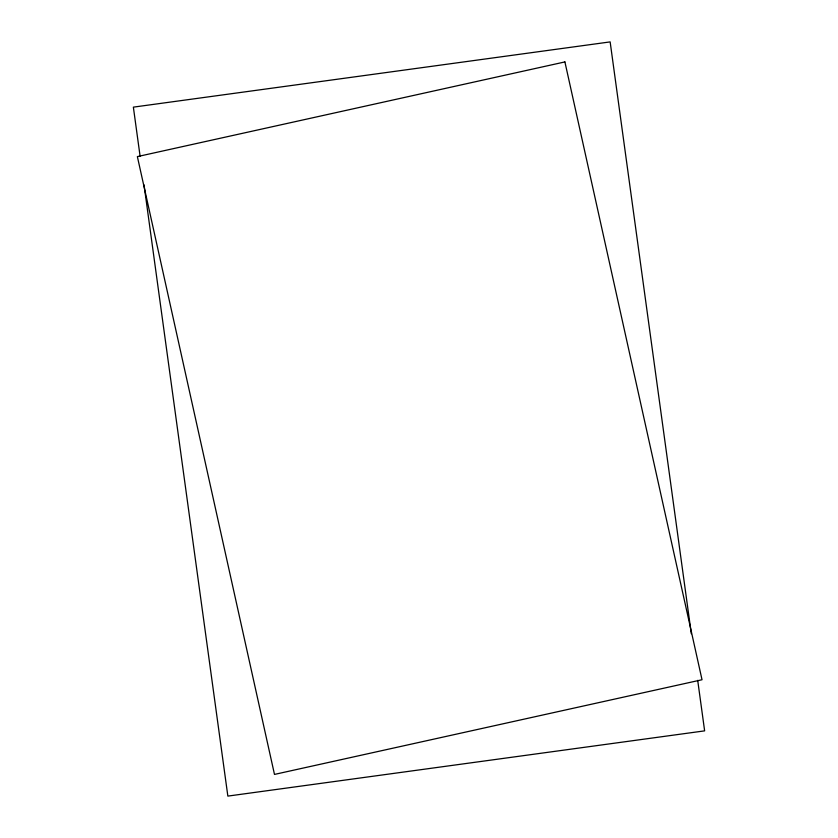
<?xml version="1.0" encoding="UTF-8"?>
<svg xmlns="http://www.w3.org/2000/svg" width="838" height="838" viewBox="0 0 838 838"><rect width="100%" height="100%" fill="white"/><g stroke="black" fill="none" stroke-linecap="round" stroke-linejoin="round"><path stroke-width="1.26" d="M691.308 633.738L610.148 41.9L133.368 107.138L140.114 156.35M697.708 680.351L704.632 730.862L227.852 796.1L144.021 184.842M564.906 61.928L137.369 156.612L274.487 774.417L702.024 679.744L564.906 61.928"/></g></svg>
